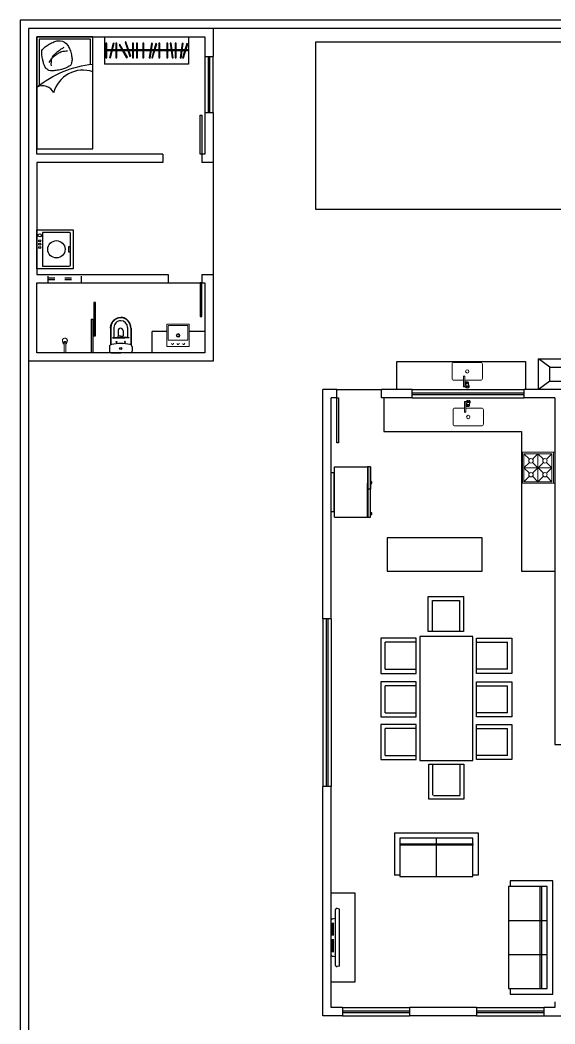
# Model space of a CAD drawing. Header units: millimetres. Extents: x 2474 to 13490, y 3748 to 6960.
# Drawn here: x 2474 to 3430, y 4668 to 6463 of the extents above; entities that cross this region are included whole.
import ezdxf

# ---------------------------------------------------------------- set-up
doc = ezdxf.new("R2010")
doc.units = ezdxf.units.MM
for name, pattern in [('ACAD_ISO03W100', [30, 12, -18]), ('DASHED', [0.75, 0.5, -0.25]), ('DASHSPACE', [30, 12, -18])]:
    doc.linetypes.add(name, pattern=pattern)
for name, color, linetype in [('02', 2, 'Continuous'), ('03', 3, 'Continuous'), ('2', 2, 'Continuous'), ('6', 6, 'Continuous'), ('AMBIENTACAO', 5, 'Continuous'), ('Bancadas', 3, 'Continuous'), ('Block1', 1, 'Continuous'), ('Blocos 1', 1, 'Continuous'), ('Blocos 2', 2, 'Continuous'), ('janela', 2, 'Continuous'), ('Janelas', 2, 'Continuous'), ('Linha de Piso', 1, 'Continuous'), ('Mobilia', 2, 'Continuous'), ('Parede', 5, 'Continuous'), ('Parede Baixa', 3, 'Continuous'), ('Portas', 2, 'Continuous'), ('Projecao de Janela', 1, 'DASHED')]:
    doc.layers.add(name, color=color, linetype=linetype)
doc.layers.add('BANHO', color=2, linetype='Continuous', lineweight=20)
doc.layers.add('COZINHA', color=2, linetype='Continuous', lineweight=20)

# ---------------------------------------------------------------- blocks, each defined once
blk = doc.blocks.new('SF2_Sof1')
for p, q in [((-1.016, 0), (-1.016, -0.762)), ((1.016, 0), (-1.016, 0)), ((1.016, -0.762), (1.016, 0)), ((0.9144, -0.1016), (-0.9144, -0.1016)), ((-0.9144, -0.1016), (-0.9144, -0.7874)), ((-0.3048, -0.7874), (-0.3048, -0.1016)), ((0.3048, -0.7874), (0.3048, -0.1016)), ((0.9144, -0.7874), (0.9144, -0.1016)), ((-0.9144, -0.2032), (0.9144, -0.2032)), ((-0.9144, -0.2286), (0.9144, -0.2286)), ((-1.016, -0.762), (-0.9144, -0.762)), ((-0.9144, -0.7874), (0.9144, -0.7874)), ((0.9144, -0.762), (1.016, -0.762))]:
    blk.add_line(p, q)
blk = doc.blocks.new('sofa 2')
at = {"layer": '02'}
for p, q in [((3492.5, 4749.8), (3492.5, 4673.8)), ((3492.5, 4749.8), (3642.5, 4749.8)), ((3642.5, 4749.8), (3642.5, 4673.8)), ((3632.5, 4739.8), (3502.5, 4739.8)), ((3502.5, 4739.8), (3502.5, 4673.8)), ((3502.5, 4739.8), (3502.5, 4729.8)), ((3502.5, 4729.8), (3632.5, 4729.8)), ((3632.5, 4727.3), (3502.5, 4727.3)), ((3567.5, 4739.8), (3567.5, 4671.3)), ((3632.5, 4673.8), (3632.5, 4739.8)), ((3632.5, 4729.8), (3632.5, 4727.3)), ((3502.5, 4673.8), (3492.5, 4673.8)), ((3502.5, 4673.8), (3502.5, 4671.3)), ((3502.5, 4671.3), (3632.5, 4671.3)), ((3642.5, 4673.8), (3632.5, 4673.8)), ((3632.5, 4671.3), (3632.5, 4673.8))]:
    blk.add_line(p, q, dxfattribs=at)
blk = doc.blocks.new('A$C0D02002B')
for p, q in [((-0.456, 0), (-0.464, -0.039)), ((0.456, 0), (-0.456, 0)), ((0.456, 0), (0.464, -0.039)), ((-0.434, -0.069), (0.43, -0.069)), ((0.276, -0.132), (-0.276, -0.132)), ((-0.228, -0.121), (-0.228, -0.088)), ((-0.216, -0.088), (-0.216, -0.121)), ((-0.204, -0.088), (-0.204, -0.121)), ((-0.192, -0.088), (-0.192, -0.121)), ((-0.18, -0.088), (-0.18, -0.121)), ((-0.168, -0.088), (-0.168, -0.121)), ((-0.156, -0.088), (-0.156, -0.121)), ((-0.144, -0.088), (-0.144, -0.121)), ((-0.132, -0.088), (-0.132, -0.121)), ((-0.12, -0.088), (-0.12, -0.121)), ((-0.108, -0.088), (-0.108, -0.121)), ((-0.096, -0.088), (-0.096, -0.121)), ((-0.084, -0.088), (-0.084, -0.121)), ((-0.072, -0.088), (-0.072, -0.121)), ((-0.06, -0.088), (-0.06, -0.121)), ((-0.048, -0.088), (-0.048, -0.121)), ((-0.036, -0.088), (-0.036, -0.121)), ((0.036, -0.088), (0.036, -0.121)), ((0.048, -0.088), (0.048, -0.121)), ((0.06, -0.088), (0.06, -0.121)), ((0.072, -0.088), (0.072, -0.121)), ((0.084, -0.088), (0.084, -0.121)), ((0.096, -0.088), (0.096, -0.121)), ((0.108, -0.088), (0.108, -0.121)), ((0.12, -0.088), (0.12, -0.121)), ((0.132, -0.088), (0.132, -0.121)), ((0.144, -0.088), (0.144, -0.121)), ((0.156, -0.088), (0.156, -0.121)), ((0.168, -0.088), (0.168, -0.121)), ((0.18, -0.088), (0.18, -0.121)), ((0.192, -0.088), (0.192, -0.121)), ((0.204, -0.088), (0.204, -0.121)), ((0.216, -0.088), (0.216, -0.121)), ((0.228, -0.088), (0.228, -0.121))]:
    blk.add_line(p, q)
for centre, radius, start, end in [((-0.434, -0.039), 0.03, 180, 270), ((-0.419, -0.112), 0.119, 1.6693, 21.0219), ((-0.276, -0.108), 0.024, 180, 270), ((0.276, -0.108), 0.024, 270, 0), ((0.415, -0.107), 0.115, 160.5684, 180.4478), ((0.434, -0.039), 0.03, 270, 0)]:
    blk.add_arc(centre, radius, start, end)
blk = doc.blocks.new('PIA-SPL2')
for p, q in [((7.6, 1.7), (8.3, 1.7)), ((9.6, 2.5), (13.3, 2.5)), ((6.1, -5.5), (6.1, -1.1)), ((7.6, -1.8), (8.3, -1.8)), ((7.6, -4.5), (24.6, -4.5)), ((7.6, -6.5), (24.6, -6.5)), ((9.1, -4.5), (9.1, -2.4)), ((9.6, -2.5), (13.3, -2.5)), ((15, -0.7), (15, -4.5))]:
    blk.add_line(p, q)
for points in [[(18, -4.5), (18, 24, -0.414214), (21, 27), (47, 27, -0.414214), (50, 24), (50, -24, -0.414214), (47, -27), (21, -27, -0.414214), (18, -24), (18, -6.5)], [(9.6, 2.5, 0.133256), (8.9, 2.3, 0.106756), (8.3, 1.8, 0.082828), (7.9, 1, 0.071352), (7.8, 0, 0.071352), (7.9, -1, 0.082828), (8.3, -1.8, 0.106756), (8.9, -2.3, 0.133256), (9.6, -2.5, 0.133256)]]:
    blk.add_lwpolyline(points, format="xyb")
for points in [[(13.3, -2.5, 0.133256), (14, -2.3, 0.106756), (14.6, -1.8, 0.082828), (14.9, -1, 0.071352), (15.1, 0, 0.071352), (14.9, 1, 0.082828), (14.6, 1.8, 0.106756), (14, 2.3, 0.133256), (13.3, 2.5, 0.133256), (12.7, 2.3, 0.106756), (12.1, 1.8, 0.082828), (11.7, 1, 0.071352), (11.5, 0, 0.071352), (11.7, -1, 0.082828), (12.1, -1.8, 0.106756), (12.7, -2.3, 0.133256)], [(14.1, 0.7, 0.133256), (13.9, 0.7, 0.106756), (13.7, 0.5, 0.082828), (13.6, 0.3, 0.071352), (13.5, 0, 0.071352), (13.6, -0.3, 0.082828), (13.7, -0.5, 0.106756), (13.9, -0.7, 0.133256), (14.1, -0.8, 0.133256), (14.3, -0.7, 0.106756), (14.4, -0.5, 0.082828), (14.5, -0.3, 0.071352), (14.6, 0, 0.071352), (14.5, 0.3, 0.082828), (14.4, 0.5, 0.106756), (14.3, 0.7, 0.133256)]]:
    blk.add_lwpolyline(points, format="xyb", close=True)
blk.add_circle((34, 0), 3)
for centre, radius, start, end in [((7.6, 0), 3.5, 45.5847, 244.6231), ((7.6, 0), 1.75, 90, 204.62), ((5.1, -1.1), 1, 0, 24.62), ((7.6, 0), 1.75, 211.0027, 270), ((7.6, -5.5), 1.5, 41.8103, 318.1897), ((7.6, -5.5), 1, 90.0002, 270.0002), ((7.6, 0), 3.5, 295.3769, 314.4153), ((24.6, -5.5), 1.25, 233.1301, 126.8699), ((24.6, -5.5), 1, 270.0001, 90.0001)]:
    blk.add_arc(centre, radius, start, end)
blk = doc.blocks.new('FOG-4-PL')
for p, q in [((0, 27.7), (0, -27.8)), ((0, 27.7), (60, 27.7)), ((2.5, 27.7), (2.5, -27.8)), ((5.4, 25), (15, 15.3)), ((5.4, 25), (55.4, 25)), ((5.4, 25), (5.4, -25)), ((20.7, 15.3), (30.4, 25)), ((30.4, 25), (40, 15.3)), ((30.4, 25), (30.4, -25)), ((45.7, 15.3), (55.4, 25)), ((55.4, 25), (55.4, -25)), ((57.9, 27.7), (57.9, -27.8)), ((58.9, 27.7), (58.9, -27.8)), ((60, 27.7), (60, -27.8)), ((5.4, 0), (15, 9.7)), ((15, -9.7), (5.4, 0)), ((5.4, 0), (55.4, 0)), ((20.7, -9.7), (40, 9.7)), ((20.7, 9.7), (40, -9.7)), ((45.7, 9.7), (55.4, 0)), ((55.4, 0), (45.7, -9.7)), ((5.4, -25), (15, -15.3)), ((30.4, -25), (20.7, -15.3)), ((40, -15.3), (30.4, -25)), ((45.7, -15.3), (55.4, -25)), ((0, -27.8), (60, -27.8)), ((5.4, -25), (55.4, -25))]:
    blk.add_line(p, q)
for centre in [(17.9, 12.5), (42.9, 12.5), (17.9, -12.5), (42.9, -12.5)]:
    blk.add_circle(centre, 4)
blk = doc.blocks.new('geladeira')
at = {"layer": '02'}
for p, q in [((3261.8, 5571.9), (3261.8, 5568.9)), ((3264.4, 5571.9), (3261.8, 5571.9)), ((3261.8, 5568.9), (3262.7, 5568.9)), ((3262.7, 5570.7), (3264.4, 5570.7)), ((3262.7, 5568.9), (3262.7, 5570.7)), ((3264.4, 5576.6), (3264.4, 5516.6)), ((3328.4, 5576.6), (3264.4, 5576.6)), ((3268.4, 5576.6), (3268.4, 5516.6)), ((3269.4, 5576.6), (3269.4, 5516.6)), ((3328.4, 5576.6), (3328.4, 5516.6)), ((3334.4, 5566.6), (3329.4, 5566.6)), ((3329.4, 5566.6), (3329.4, 5496.6)), ((3334.4, 5566.6), (3334.4, 5496.6)), ((3261.8, 5516.6), (3261.8, 5513.6)), ((3264.4, 5516.6), (3261.8, 5516.6)), ((3261.8, 5513.6), (3262.7, 5513.6)), ((3262.7, 5515.4), (3264.4, 5515.4)), ((3262.7, 5513.6), (3262.7, 5515.4)), ((3264.4, 5486.6), (3264.4, 5526.6)), ((3264.4, 5526.6), (3269.4, 5526.6)), ((3264.4, 5516.6), (3264.4, 5486.6)), ((3268.4, 5516.6), (3268.4, 5486.6)), ((3269.4, 5486.6), (3269.4, 5516.6)), ((3328.4, 5516.6), (3328.4, 5486.6)), ((3334.4, 5496.6), (3329.4, 5496.6)), ((3264.4, 5486.6), (3268.4, 5486.6)), ((3268.4, 5486.6), (3269.4, 5486.6)), ((3328.4, 5486.6), (3269.4, 5486.6))]:
    blk.add_line(p, q, dxfattribs=at)
blk = doc.blocks.new('SV2_Lavadeira_T')
for p, q in [((-0.35, 0), (0.35, 0)), ((-0.35, -0.65), (-0.35, 0)), ((0.35, 0), (0.35, -0.65)), ((-0.3, -0.1), (-0.3, -0.58)), ((0.3, -0.1), (-0.3, -0.1)), ((0.3, -0.58), (0.3, -0.1)), ((0.35, -0.65), (-0.35, -0.65)), ((-0.28, -0.6), (0.28, -0.6)), ((-0.05, -0.6), (-0.05, -0.57)), ((-0.05, -0.57), (0.05, -0.57)), ((0.05, -0.57), (0.05, -0.6))]:
    blk.add_line(p, q)
for centre, radius in [((0.033, -0.05), 0.0179), ((0.092, -0.05), 0.0179), ((0.15, -0.05), 0.0179), ((0.25, -0.05), 0.0295), ((0, -0.35), 0.155)]:
    blk.add_circle(centre, radius)
for centre, start, end in [((-0.28, -0.58), 180, 270), ((0.28, -0.58), 270, 0)]:
    blk.add_arc(centre, 0.02, start, end)
blk = doc.blocks.new('CAM2_Solteiro3')
blk.add_lwpolyline([(0, -0.5), (2, -0.5), (2, 0.5), (0, 0.5)], close=True)
blk.add_lwpolyline([(0.492, 0.46), (0.04, 0.46), (0.04, -0.46), (0.868, -0.46)])
for points in [[(0.624, 0.5, 0.435514), (1, -0.2, 0.414214), (0.9, -0.5, -0.14765), (0.487, 0.5)], [(0.601, -0.286, -0.040453), (0.57, -0.327, -0.121269), (0.514, -0.365, -0.020937), (0.461, -0.383, -0.015911), (0.39, -0.4, -0.04249), (0.308, -0.411, -0.020654), (0.246, -0.411, -0.022056), (0.21, -0.382, -0.064376), (0.155, -0.319, -0.03352), (0.107, -0.236, -0.039598), (0.077, -0.161, -0.109626), (0.07, -0.086, -0.257026), (0.154, 0.051, -0.075208), (0.23, 0.091, -0.030275), (0.319, 0.117, -0.036967), (0.394, 0.128, -0.089016), (0.461, 0.121, -0.036988), (0.515, 0.1, -0.030345), (0.558, 0.014, -0.04596), (0.583, -0.06, -0.01901), (0.601, -0.158, -0.025886), (0.608, -0.231, -0.088683), (0.601, -0.287, -0.020726)], [(0.458, -0.278, -0.040593), (0.394, -0.237, -0.055645), (0.354, -0.2, -0.015363), (0.327, -0.165, -0.01263), (0.296, -0.122, -0.082628), (0.264, -0.053, -0.061291), (0.25, 0.047)], [(0.516, -0.239, -0.103492), (0.388, -0.23, -0.14369), (0.309, -0.18, -0.007817), (0.27, -0.136, -0.010698), (0.244, -0.102, -0.020146), (0.216, -0.063, -0.015912), (0.185, -0.011)]]:
    blk.add_lwpolyline(points, format="xyb")
blk = doc.blocks.new('CP707_p')
at = {"layer": '2'}
for p, q in [((-0.172, 0), (0, 0)), ((0.172, 0), (0, 0)), ((-0.183, -0.438), (-0.183, -0.143)), ((-0.178, -0.438), (-0.178, -0.146)), ((0.178, -0.438), (0.178, -0.146)), ((0.183, -0.438), (0.183, -0.143)), ((-0.148, -0.267), (0, -0.267)), ((-0.123, -0.451), (-0.123, -0.274)), ((-0.123, -0.274), (0, -0.274)), ((0.147, -0.267), (0, -0.267)), ((0.123, -0.274), (0, -0.274)), ((0.123, -0.451), (0.123, -0.274))]:
    blk.add_line(p, q, dxfattribs=at)
at = {"layer": '2', "ltscale": 0.386142}
for p, q in [((-0.202, -0.107), (-0.202, -0.029)), ((0.202, -0.107), (0.202, -0.029))]:
    blk.add_line(p, q, dxfattribs=at)
at = {"layer": '2', "ltscale": 0.129329}
for p, q in [((-0.123, -0.274), (-0.148, -0.267)), ((0.123, -0.274), (0.147, -0.267))]:
    blk.add_line(p, q, dxfattribs=at)
at = {"layer": '2', "ltscale": 0.37039}
blk.add_line((0, -0.267), (-0.074, -0.267), dxfattribs=at)
at = {"layer": '2', "ltscale": 0.120096}
blk.add_line((-0.044, -0.274), (-0.039, -0.298), dxfattribs=at)
at = {"layer": '2', "ltscale": 0.476335}
for p, q in [((-0.04, -0.396), (-0.04, -0.3)), ((0.049, -0.396), (0.049, -0.3))]:
    blk.add_line(p, q, dxfattribs=at)
at = {"layer": '2', "ltscale": 0.203675}
for q in [(-0.036, -0.296), (0.045, -0.296)]:
    blk.add_line((0.004, -0.296), q, dxfattribs=at)
at = {"layer": '2', "ltscale": 0.120095}
blk.add_line((0.053, -0.274), (0.048, -0.298), dxfattribs=at)
at = {"layer": '2'}
for points in [[(-0.075, -0.185), (-0.077, -0.186), (-0.078, -0.186), (-0.08, -0.187), (-0.081, -0.188), (-0.081, -0.189), (-0.082, -0.19), (-0.082, -0.191), (-0.082, -0.192), (-0.082, -0.193)], [(-0.082, -0.193), (-0.082, -0.195), (-0.082, -0.197), (-0.081, -0.198), (-0.08, -0.199), (-0.08, -0.2), (-0.079, -0.2), (-0.078, -0.201), (-0.077, -0.201), (-0.076, -0.201), (-0.075, -0.201)], [(-0.068, -0.193), (-0.068, -0.192), (-0.068, -0.19), (-0.069, -0.188), (-0.07, -0.188), (-0.07, -0.187), (-0.071, -0.187), (-0.072, -0.186), (-0.073, -0.186), (-0.074, -0.186), (-0.075, -0.185)], [(-0.075, -0.201), (-0.073, -0.201), (-0.072, -0.2), (-0.07, -0.2), (-0.069, -0.198), (-0.069, -0.198), (-0.068, -0.197), (-0.068, -0.196), (-0.068, -0.195), (-0.068, -0.193)], [(0.068, -0.193), (0.068, -0.192), (0.068, -0.19), (0.069, -0.188), (0.07, -0.188), (0.07, -0.187), (0.071, -0.187), (0.072, -0.186), (0.073, -0.186), (0.074, -0.186), (0.075, -0.185)], [(0.075, -0.201), (0.073, -0.201), (0.072, -0.2), (0.07, -0.2), (0.069, -0.198), (0.069, -0.198), (0.068, -0.197), (0.068, -0.196), (0.068, -0.195), (0.068, -0.193)], [(0.075, -0.185), (0.077, -0.186), (0.078, -0.186), (0.08, -0.187), (0.081, -0.188), (0.081, -0.189), (0.082, -0.19), (0.082, -0.191), (0.082, -0.192), (0.082, -0.193)], [(0.082, -0.193), (0.082, -0.195), (0.082, -0.197), (0.081, -0.198), (0.08, -0.199), (0.08, -0.2), (0.079, -0.2), (0.078, -0.201), (0.077, -0.201), (0.076, -0.201), (0.075, -0.201)], [(-0.183, -0.438), (-0.182, -0.447), (-0.182, -0.456), (-0.181, -0.465), (-0.179, -0.474), (-0.178, -0.483), (-0.175, -0.492), (-0.173, -0.5), (-0.17, -0.509), (-0.168, -0.513), (-0.167, -0.517), (-0.165, -0.521), (-0.163, -0.526), (-0.161, -0.53), (-0.159, -0.534), (-0.157, -0.537), (-0.155, -0.541), (-0.152, -0.545), (-0.15, -0.549), (-0.148, -0.552), (-0.145, -0.556), (-0.142, -0.56), (-0.14, -0.563), (-0.137, -0.567), (-0.134, -0.57), (-0.129, -0.575)], [(-0.178, -0.438), (-0.177, -0.447), (-0.177, -0.456), (-0.176, -0.465), (-0.174, -0.474), (-0.173, -0.482), (-0.17, -0.491), (-0.168, -0.5), (-0.166, -0.504), (-0.165, -0.508), (-0.163, -0.512), (-0.162, -0.516), (-0.16, -0.52), (-0.158, -0.524), (-0.156, -0.528), (-0.154, -0.532), (-0.152, -0.536), (-0.15, -0.54), (-0.147, -0.544), (-0.145, -0.547), (-0.143, -0.551), (-0.14, -0.554), (-0.137, -0.558), (-0.135, -0.561), (-0.132, -0.565), (-0.129, -0.568), (-0.125, -0.572)], [(0.125, -0.572), (0.131, -0.566), (0.137, -0.559), (0.142, -0.552), (0.147, -0.545), (0.151, -0.537), (0.155, -0.53), (0.159, -0.522), (0.163, -0.514), (0.166, -0.505), (0.169, -0.497), (0.17, -0.493), (0.171, -0.488), (0.172, -0.484), (0.173, -0.48), (0.174, -0.475), (0.175, -0.471), (0.176, -0.466), (0.176, -0.462), (0.177, -0.457), (0.177, -0.453), (0.177, -0.448), (0.177, -0.444), (0.178, -0.438)], [(0.183, -0.438), (0.182, -0.447), (0.182, -0.456), (0.181, -0.465), (0.179, -0.474), (0.178, -0.483), (0.175, -0.492), (0.173, -0.5), (0.17, -0.509), (0.168, -0.513), (0.167, -0.517), (0.165, -0.521), (0.163, -0.526), (0.161, -0.53), (0.159, -0.534), (0.157, -0.537), (0.155, -0.541), (0.152, -0.545), (0.15, -0.549), (0.147, -0.552), (0.145, -0.556), (0.142, -0.56), (0.14, -0.563), (0.137, -0.567), (0.134, -0.57), (0.129, -0.575)], [(-0.129, -0.575), (-0.123, -0.582), (-0.117, -0.587), (-0.11, -0.593), (-0.103, -0.598), (-0.096, -0.603), (-0.089, -0.608), (-0.082, -0.612), (-0.078, -0.614), (-0.074, -0.616), (-0.07, -0.617), (-0.067, -0.619), (-0.063, -0.621), (-0.059, -0.622), (-0.055, -0.623), (-0.051, -0.625), (-0.047, -0.626), (-0.043, -0.627), (-0.039, -0.628), (-0.035, -0.629), (-0.031, -0.63), (-0.027, -0.63), (-0.022, -0.631), (-0.018, -0.631), (-0.014, -0.632), (-0.01, -0.632), (-0.006, -0.632), (-0.002, -0.632), (0, -0.632)], [(-0.125, -0.572), (-0.119, -0.578), (-0.113, -0.584), (-0.107, -0.589), (-0.1, -0.594), (-0.093, -0.599), (-0.086, -0.604), (-0.079, -0.608), (-0.075, -0.61), (-0.071, -0.611), (-0.068, -0.613), (-0.064, -0.615), (-0.06, -0.616), (-0.056, -0.618), (-0.052, -0.619), (-0.048, -0.62), (-0.044, -0.621), (-0.04, -0.622), (-0.036, -0.623), (-0.032, -0.624), (-0.028, -0.625), (-0.024, -0.626), (-0.02, -0.626), (-0.016, -0.627), (-0.012, -0.627), (-0.008, -0.627), (0, -0.627)], [(0, -0.627), (0.008, -0.627), (0.016, -0.627), (0.024, -0.626), (0.032, -0.624), (0.04, -0.622), (0.048, -0.62), (0.056, -0.618), (0.064, -0.615), (0.071, -0.611), (0.079, -0.608), (0.086, -0.604), (0.09, -0.601), (0.093, -0.599), (0.097, -0.597), (0.1, -0.594), (0.104, -0.592), (0.107, -0.589), (0.11, -0.587), (0.113, -0.584), (0.116, -0.581), (0.12, -0.578), (0.125, -0.572)], [(0.129, -0.575), (0.123, -0.582), (0.117, -0.587), (0.11, -0.593), (0.103, -0.598), (0.096, -0.603), (0.089, -0.608), (0.082, -0.612), (0.078, -0.614), (0.074, -0.616), (0.07, -0.617), (0.067, -0.619), (0.063, -0.621), (0.059, -0.622), (0.055, -0.623), (0.051, -0.625), (0.047, -0.626), (0.043, -0.627), (0.039, -0.628), (0.035, -0.629), (0.031, -0.63), (0.027, -0.63), (0.022, -0.631), (0.018, -0.631), (0.014, -0.632), (0.01, -0.632), (0.006, -0.632), (0.002, -0.632), (0, -0.632)]]:
    blk.add_lwpolyline(points, dxfattribs=at)
for radius in [0.0205, 0.0155]:
    blk.add_circle((0, -0.076), radius, dxfattribs=at)
for centre, radius, start, end in [((-0.173, -0.03), 0.0297, 88.1732, 179.3223), ((0.173, -0.03), 0.0297, 0.6777, 91.8268), ((-0.159, -0.106), 0.0438, 180.507, 260.9856), ((0, 0.831), 0.995, 260.4248, 270.0011), ((0, 0.831), 0.995, 269.9988, 279.5752), ((0.159, -0.106), 0.0438, 279.0144, 359.493), ((-0.036, -0.3), 0.004, 90, 180), ((0.045, -0.3), 0.004, 0, 90), ((0, -0.451), 0.122, 180, 270), ((0.005, -0.392), 0.045, 184.4497, 269.835), ((0, -0.451), 0.122, 270, 0), ((0.004, -0.392), 0.045, 270.165, 355.5503)]:
    blk.add_arc(centre, radius, start, end, dxfattribs=at)
blk = doc.blocks.new('A$C29B65A74')
for p, q in [((-40, -39.6), (-40, 39.6)), ((-40, 39.6), (-40, -39.6)), ((-40, -39.6), (-40, 39.6)), ((-39.7, 40), (39.6, 40)), ((39.6, 40), (-39.7, 40)), ((-39.7, 40), (39.6, 40)), ((40, 39.6), (40, -39.6)), ((40, -39.6), (40, 39.6)), ((40, 39.6), (40, -39.6)), ((-35.1, 16.4), (-35.1, -34)), ((-34.1, 17.4), (34.1, 17.4)), ((35.1, 16.4), (35, -34.1)), ((34.1, -35), (-34, -35)), ((-34, -35), (34, -35)), ((-34, -35), (34, -35)), ((34, -35), (-34, -35)), ((39.6, -40), (-39.7, -40)), ((-39.7, -40), (39.6, -40)), ((39.6, -40), (-39.7, -40))]:
    blk.add_line(p, q)
blk.add_lwpolyline([(-34, -35), (-34.3, -35), (-34.4, -34.9), (-34.5, -34.8), (-34.7, -34.7), (-34.9, -34.5), (-34.9, -34.4), (-35, -34.2), (-35, -34)])
at = {"linetype": 'DASHSPACE'}
for centre in [(-20, 28.7), (0, 28.7), (20, 28.7)]:
    blk.add_circle(centre, 3.5, dxfattribs=at)
for radius in [6.5, 4.45]:
    blk.add_circle((0, 0), radius)
for centre, radius, start, end in [((-39.7, 39.6), 0.356, 90, 180), ((-39.7, 39.6), 0.356, 90, 180), ((-39.7, 39.6), 0.356, 90, 180), ((39.6, 39.6), 0.356, 0, 90), ((39.6, 39.6), 0.356, 0, 90), ((39.6, 39.6), 0.356, 0, 90), ((-34.1, 16.4), 1, 90, 180.0711), ((34.1, 16.4), 1, 359.9243, 90), ((-34, -34), 0.999, 179.9645, 270.0355), ((-34, -34), 0.999, 179.9645, 270.0355), ((34.1, -34.1), 0.89, 270, 359.9243), ((-39.7, -39.6), 0.356, 180, 270), ((-39.7, -39.6), 0.356, 180, 270), ((-39.7, -39.6), 0.356, 180, 270), ((39.6, -39.6), 0.356, 270, 0), ((39.6, -39.6), 0.356, 270, 0), ((39.6, -39.6), 0.356, 270, 0)]:
    blk.add_arc(centre, radius, start, end)
blk = doc.blocks.new('CH-D-PL')
for p, q in [((15.3, 1.5), (17, 1.5)), ((15.3, -1.5), (17, -1.5))]:
    blk.add_line(p, q)
blk.add_lwpolyline([(25.7, 1.7, 0.093737), (24.8, 3.2, 0.102376), (23.5, 4.2, 0.109452), (22, 4.5, 0.085068), (20.8, 4.3), (16.8, 2.9, 0.030468), (16.6, 2.8, 0.104065), (15.7, 2.1, 0.061293), (15.3, 1.5), (0, 1.5), (0, -1.5), (15.3, -1.5, 0.061293), (15.7, -2.1, 0.104065), (16.6, -2.8, 0.030468), (16.8, -2.9), (20.8, -4.3, 0.085068), (22, -4.5, 0.109452), (23.5, -4.2, 0.102376), (24.8, -3.2, 0.093737), (25.7, -1.7, 0.088426), (26, 0, 0.088426)], format="xyb", close=True)
blk.add_lwpolyline([(16.6, -2.8, 0.115836), (17.5, -3, 0.115836), (18.4, -2.8, 0.104065), (19.3, -2.1, 0.09084), (19.8, -1.2, 0.083285), (20, 0, 0.083285), (19.8, 1.2, 0.09084), (19.3, 2.1, 0.104065), (18.4, 2.8, 0.115836), (17.5, 3, 0.115836), (16.6, 2.8)], format="xyb")
blk.add_arc((16, 0), 1.79, 303.2251, 56.7749)
blk = doc.blocks.new('Jantar8lugaresP3')
at = {"layer": 'AMBIENTACAO', "color": 2}
for p, q in [((-0.937, 0.522), (-0.937, 1.052)), ((-0.477, 1.052), (-0.937, 1.052)), ((-0.477, 1.052), (-0.477, 0.522)), ((0.268, 1.052), (-0.192, 1.052)), ((-0.192, 0.522), (-0.192, 1.052)), ((0.268, 1.052), (0.268, 0.522)), ((0.536, 0.522), (0.536, 1.052)), ((0.996, 1.052), (0.536, 1.052)), ((0.996, 1.052), (0.996, 0.522)), ((-1.65, 0.227), (-1.12, 0.227)), ((-1.65, -0.233), (-1.65, 0.227)), ((1.146, 0.234), (1.676, 0.234)), ((1.681, -0.217), (1.681, 0.243)), ((-1.12, -0.233), (-1.65, -0.233)), ((1.676, -0.226), (1.146, -0.226)), ((-0.937, -0.512), (-0.937, -1.042)), ((-0.477, -1.042), (-0.477, -0.512)), ((-0.192, -0.512), (-0.192, -1.042)), ((0.268, -1.042), (0.268, -0.512)), ((0.536, -0.512), (0.536, -1.042)), ((0.996, -1.042), (0.996, -0.512)), ((-0.477, -1.042), (-0.937, -1.042)), ((0.268, -1.042), (-0.192, -1.042)), ((0.996, -1.042), (0.536, -1.042))]:
    blk.add_line(p, q, dxfattribs=at)
for points in [[(-1.007, 1.122), (-0.407, 1.122), (-0.407, 0.522), (-1.007, 0.522)], [(-0.262, 1.122), (0.338, 1.122), (0.338, 0.522), (-0.262, 0.522)], [(0.466, 1.122), (1.066, 1.122), (1.066, 0.522), (0.466, 0.522)], [(-1.036, -0.446), (1.08, -0.446), (1.08, 0.457), (-1.036, 0.457)], [(-1.72, -0.303), (-1.72, 0.297), (-1.12, 0.297), (-1.12, -0.303)], [(1.746, 0.304), (1.746, -0.296), (1.146, -0.296), (1.146, 0.304)], [(-1.007, -1.112), (-0.407, -1.112), (-0.407, -0.512), (-1.007, -0.512)], [(-0.262, -1.112), (0.338, -1.112), (0.338, -0.512), (-0.262, -0.512)], [(0.466, -1.112), (1.066, -1.112), (1.066, -0.512), (0.466, -0.512)]]:
    blk.add_lwpolyline(points, close=True, dxfattribs=at)
blk = doc.blocks.new('guarda-roupa')
at = {"layer": '02'}
for p, q in [((3503.5, 5488.7), (3503.5, 5548.7)), ((3503.5, 5548.7), (3688.5, 5548.7)), ((3688.5, 5488.7), (3688.5, 5548.7)), ((3688.5, 5488.7), (3503.5, 5488.7))]:
    blk.add_line(p, q, dxfattribs=at)
at = {"layer": 'Block1'}
for p, q in [((3503.5, 5519.8), (3509.7, 5519.8)), ((3503.5, 5517.5), (3509, 5517.5)), ((3511.4, 5517.5), (3516.9, 5517.5)), ((3512, 5519.8), (3517.2, 5519.8)), ((3519.1, 5517.5), (3530.2, 5517.5)), ((3519.5, 5519.8), (3530.2, 5519.8)), ((3532.5, 5519.8), (3539.3, 5519.8)), ((3532.5, 5517.5), (3539.6, 5517.5)), ((3541.6, 5519.8), (3548.6, 5519.8)), ((3541.9, 5517.5), (3548.6, 5517.5)), ((3550.8, 5519.8), (3566.7, 5519.8)), ((3550.8, 5517.5), (3566.7, 5517.5)), ((3568.9, 5519.8), (3577.8, 5519.8)), ((3568.9, 5517.5), (3577.1, 5517.5)), ((3579.4, 5517.5), (3585, 5517.5)), ((3580.1, 5519.8), (3585.3, 5519.8)), ((3587.2, 5517.5), (3601.6, 5517.5)), ((3587.6, 5519.8), (3601.6, 5519.8)), ((3603.8, 5519.8), (3616.1, 5519.8)), ((3603.8, 5517.5), (3616.1, 5517.5)), ((3618.3, 5519.8), (3624.9, 5519.8)), ((3618.3, 5517.5), (3624.9, 5517.5)), ((3627.1, 5519.8), (3634.6, 5519.8)), ((3627.1, 5517.5), (3635.3, 5517.5)), ((3636.9, 5519.8), (3646.2, 5519.8)), ((3637.7, 5517.5), (3647.5, 5517.5)), ((3648.8, 5519.8), (3661, 5519.8)), ((3650.1, 5517.5), (3661, 5517.5)), ((3663.3, 5519.8), (3671.7, 5519.8)), ((3663.3, 5517.5), (3671.1, 5517.5)), ((3673.4, 5517.5), (3683.6, 5517.5)), ((3673.4, 5517.5), (3683.6, 5517.5)), ((3674, 5519.8), (3683.6, 5519.8)), ((3674, 5519.8), (3683.6, 5519.8)), ((3685.8, 5519.8), (3688.5, 5519.8)), ((3685.8, 5519.8), (3688.5, 5519.8)), ((3685.8, 5517.5), (3688.5, 5517.5)), ((3685.8, 5517.5), (3688.5, 5517.5))]:
    blk.add_line(p, q, dxfattribs=at)
for points in [[(3516.5, 5534.6), (3514.3, 5535.2), (3504.9, 5503.8), (3507, 5503.2)], [(3521.7, 5535.1), (3519.5, 5535.5), (3514.7, 5503), (3516.9, 5502.7)], [(3532.5, 5535.3), (3530.2, 5535.3), (3530.2, 5502.5), (3532.5, 5502.5)], [(3539.4, 5535.2), (3537.2, 5534.8), (3541.8, 5502.4), (3544, 5502.7)], [(3550.8, 5535.3), (3548.6, 5535.3), (3548.6, 5502.5), (3550.8, 5502.5)], [(3568.9, 5535.3), (3566.7, 5535.3), (3566.7, 5502.5), (3568.9, 5502.5)], [(3584.5, 5534.6), (3582.4, 5535.2), (3573, 5503.8), (3575.1, 5503.2)], [(3589.8, 5535.1), (3587.6, 5535.5), (3582.8, 5503), (3585, 5502.7)], [(3603.8, 5535.3), (3601.6, 5535.3), (3601.6, 5502.5), (3603.8, 5502.5)], [(3618.3, 5535.3), (3616.1, 5535.3), (3616.1, 5502.5), (3618.3, 5502.5)], [(3627.1, 5535.3), (3624.9, 5535.3), (3624.9, 5502.5), (3627.1, 5502.5)], [(3633, 5531.7), (3630.8, 5531), (3641.2, 5499.9), (3643.3, 5500.6)], [(3640, 5534.9), (3638.1, 5533.7), (3654.6, 5505.4), (3656.5, 5506.5)], [(3663.3, 5535.3), (3661, 5535.3), (3661, 5502.5), (3663.3, 5502.5)], [(3677.6, 5534.3), (3675.4, 5534.8), (3667.5, 5503), (3669.6, 5502.4)], [(3685.8, 5535.3), (3683.6, 5535.3), (3683.6, 5502.5), (3685.8, 5502.5)]]:
    blk.add_lwpolyline(points, close=True, dxfattribs=at)

msp = doc.modelspace()

# ---------------------------------------------------------------- linework, layer by layer
at = {"layer": '02'}
for p, q in [((2609.1, 5958.3), (2606.1, 5958.3)), ((3030.4, 4902.4), (3072.4, 4902.4)), ((3072.4, 4902.4), (3072.4, 4742.4)), ((3072.4, 4742.4), (3030.4, 4742.4))]:
    msp.add_line(p, q, dxfattribs=at)
at = {"layer": '03'}
for p, q in [((3421.3, 5842.4), (3401.3, 5857.4)), ((3421.3, 5817.4), (3401.3, 5802.4)), ((3421.3, 5817.4), (3456.3, 5817.4)), ((3124.4, 5787.4), (3124.4, 5727.4)), ((3124.4, 5727.4), (3370.4, 5727.4)), ((3370.4, 5727.4), (3370.4, 5477.4)), ((3300.4, 5537.4), (3130.4, 5537.4)), ((3130.4, 5537.4), (3130.4, 5477.4)), ((3300.4, 5477.4), (3300.4, 5537.4)), ((3130.4, 5477.4), (3300.4, 5477.4)), ((3370.4, 5477.4), (3430.4, 5477.4))]:
    msp.add_line(p, q, dxfattribs=at)
at = {"layer": '6'}
for p, q in [((4304.1, 6463.3), (2474.1, 6463.3)), ((2474.1, 6463.3), (2474.1, 4033.3)), ((4289.1, 6448.3), (2489.1, 6448.3)), ((2489.1, 6448.3), (2489.1, 4048.3))]:
    msp.add_line(p, q, dxfattribs=at)
at = {"layer": 'Bancadas'}
for p, q in [((2606.1, 5958.3), (2606.1, 5928.3)), ((2609.1, 5898.3), (2609.1, 5958.3)), ((2601.1, 5928.3), (2601.1, 5868.3)), ((2601.1, 5928.3), (2604.1, 5928.3)), ((2604.1, 5928.3), (2604.1, 5868.3)), ((2606.1, 5928.3), (2606.1, 5898.3)), ((2606.1, 5898.3), (2609.1, 5898.3)), ((2736.6, 5906.3), (2710.1, 5906.3)), ((2710.1, 5868.3), (2710.1, 5906.3)), ((2804.1, 5906.3), (2776.6, 5906.3))]:
    msp.add_line(p, q, dxfattribs=at)
at = {"layer": 'janela'}
for p, q in [((2804.1, 6398.3), (2804.1, 6298.3)), ((2810.1, 6398.3), (2810.1, 6298.3)), ((2813.1, 6298.3), (2813.1, 6398.3)), ((2819.1, 6298.3), (2819.1, 6398.3))]:
    msp.add_line(p, q, dxfattribs=at)
at = {"layer": 'Janelas'}
for p, q in [((3175.4, 5802.4), (3375.4, 5802.4)), ((3175.4, 5796.4), (3375.4, 5796.4)), ((3175.4, 5793.4), (3375.4, 5793.4)), ((3175.4, 5787.4), (3375.4, 5787.4)), ((3015.4, 5392.4), (3015.4, 5092.4)), ((3021.4, 5392.4), (3021.4, 5092.4)), ((3024.4, 5392.4), (3024.4, 5092.4)), ((3030.4, 5392.4), (3030.4, 5092.4)), ((3050.4, 4697.4), (3170.4, 4697.4)), ((3050.4, 4691.4), (3170.4, 4691.4)), ((3050.4, 4688.4), (3170.4, 4688.4)), ((3290.4, 4697.4), (3410.4, 4697.4)), ((3290.4, 4691.4), (3410.4, 4691.4)), ((3290.4, 4688.4), (3410.4, 4688.4)), ((3050.4, 4682.4), (3170.4, 4682.4)), ((3290.4, 4682.4), (3410.4, 4682.4))]:
    msp.add_line(p, q, dxfattribs=at)
at = {"layer": 'Linha de Piso'}
for p, q in [((2819.1, 6208.3), (2819.1, 6008.3)), ((2739.1, 5993.3), (2799.1, 5993.3)), ((3040.4, 5802.4), (3120.4, 5802.4))]:
    msp.add_line(p, q, dxfattribs=at)
at = {"layer": 'Parede'}
for p, q in [((2819.1, 6448.3), (2819.1, 6398.3)), ((2504.1, 6433.3), (2804.1, 6433.3)), ((2504.1, 6223.3), (2504.1, 6433.3)), ((2804.1, 6433.3), (2804.1, 6398.3)), ((3002.6, 6424.3), (3702.6, 6424.3)), ((3002.6, 6124.3), (3002.6, 6424.3)), ((2804.1, 6398.3), (2819.1, 6398.3)), ((2804.1, 6298.3), (2819.1, 6298.3)), ((2804.1, 6298.3), (2804.1, 6223.3)), ((2819.1, 6298.3), (2819.1, 6208.3)), ((2729.1, 6223.3), (2504.1, 6223.3)), ((2729.1, 6223.3), (2729.1, 6208.3)), ((2804.1, 6223.3), (2799.1, 6223.3)), ((2799.1, 6223.3), (2799.1, 6208.3)), ((2504.1, 6208.3), (2504.1, 6008.3)), ((2729.1, 6208.3), (2504.1, 6208.3)), ((2819.1, 6208.3), (2799.1, 6208.3)), ((3702.6, 6124.3), (3002.6, 6124.3)), ((2504.1, 6008.3), (2739.1, 6008.3)), ((2739.1, 6008.3), (2739.1, 5993.3)), ((2799.1, 6008.3), (2799.1, 5993.3)), ((2799.1, 6008.3), (2819.1, 6008.3)), ((2819.1, 6008.3), (2819.1, 5853.3)), ((2504.1, 5993.3), (2739.1, 5993.3)), ((2504.1, 5868.3), (2504.1, 5993.3)), ((2799.1, 5993.3), (2804.1, 5993.3)), ((2804.1, 5993.3), (2804.1, 5868.3)), ((2819.1, 5853.3), (2489.1, 5853.3)), ((2804.1, 5868.3), (2504.1, 5868.3)), ((3040.4, 5802.4), (3015.4, 5802.4)), ((3015.4, 5392.4), (3015.4, 5802.4)), ((3040.4, 5787.4), (3040.4, 5802.4)), ((3175.4, 5802.4), (3120.4, 5802.4)), ((3120.4, 5787.4), (3120.4, 5802.4)), ((3175.4, 5787.4), (3175.4, 5802.4)), ((3515.4, 5802.4), (3375.4, 5802.4)), ((3375.4, 5787.4), (3375.4, 5802.4)), ((3030.4, 5392.4), (3030.4, 5787.4)), ((3040.4, 5787.4), (3030.4, 5787.4)), ((3175.4, 5787.4), (3120.4, 5787.4)), ((3430.4, 5787.4), (3375.4, 5787.4)), ((3430.4, 5787.4), (3430.4, 5167.4)), ((3030.4, 5392.4), (3015.4, 5392.4)), ((3430.4, 5167.4), (3445.4, 5167.4)), ((3015.4, 4682.4), (3015.4, 5092.4)), ((3030.4, 5092.4), (3015.4, 5092.4)), ((3030.4, 4697.4), (3030.4, 5092.4)), ((3430.4, 4707.4), (3430.4, 4697.4)), ((3050.4, 4697.4), (3030.4, 4697.4)), ((3050.4, 4697.4), (3050.4, 4682.4)), ((3290.4, 4697.4), (3170.4, 4697.4)), ((3170.4, 4697.4), (3170.4, 4682.4)), ((3290.4, 4697.4), (3290.4, 4682.4)), ((3430.4, 4697.4), (3410.4, 4697.4)), ((3410.4, 4697.4), (3410.4, 4682.4)), ((3050.4, 4682.4), (3015.4, 4682.4)), ((3290.4, 4682.4), (3170.4, 4682.4)), ((3410.4, 4682.4), (3445.4, 4682.4))]:
    msp.add_line(p, q, dxfattribs=at)
at = {"layer": 'Parede Baixa'}
for p, q in [((3401.3, 5802.4), (3401.3, 5857.4)), ((3401.3, 5857.4), (3476.3, 5857.4)), ((3147.9, 5802.4), (3147.9, 5852.4)), ((3147.9, 5852.4), (3377.9, 5852.4)), ((3377.9, 5852.4), (3377.9, 5802.4)), ((3421.3, 5842.4), (3456.3, 5842.4)), ((3421.3, 5817.4), (3421.3, 5842.4))]:
    msp.add_line(p, q, dxfattribs=at)
at = {"layer": 'Portas'}
for points in [[(2799.1, 6223.3), (2796.1, 6223.3), (2796.1, 6293.3), (2799.1, 6293.3)], [(2799.1, 5993.3), (2796.1, 5993.3), (2796.1, 5933.3), (2799.1, 5933.3)], [(3040.4, 5787.4), (3043.4, 5787.4), (3043.4, 5707.4), (3040.4, 5707.4)]]:
    msp.add_lwpolyline(points, close=True, dxfattribs=at)
at = {"layer": 'Projecao de Janela', "linetype": 'ACAD_ISO03W100'}
for p, q in [((2524.1, 5993.3), (2524.1, 6008.3)), ((2524.1, 6002.3), (2584.1, 6002.3)), ((2524.1, 5999.3), (2584.1, 5999.3)), ((2584.1, 5993.3), (2584.1, 6008.3))]:
    msp.add_line(p, q, dxfattribs=at)

# ---------------------------------------------------------------- block references
at = {"layer": '02'}
for name, p, xscale, yscale, zscale, rotation in [('guarda-roupa', (5615.7, 10883.6), 0.8108108793927494, 0.8108108793927494, 0.8108108793927494, 179.9999999999992), ('SV2_Lavadeira_T', (2504.1, 6053.3), 100, 100, 100, 89.99999999999999), ('SF2_Sof1', (3426.4, 4822.4), 100, 100, 100, 270)]:
    msp.add_blockref(name, p, dxfattribs=dict(at, xscale=xscale, yscale=yscale, zscale=zscale, rotation=rotation))
at = {"layer": '02', "rotation": 180}
msp.add_blockref('geladeira', (6364.8, 11151), dxfattribs=at)
at = {"layer": '02'}
msp.add_blockref('sofa 2', (-349.2, 260), dxfattribs=at)
at = {"layer": 'BANHO', "xscale": -0.5, "yscale": 0.5, "zscale": 0.5, "rotation": 180}
msp.add_blockref('A$C29B65A74', (2756.6, 5899.3), dxfattribs=at)
at = {"layer": 'BANHO', "rotation": 90.00000000000001}
msp.add_blockref('CH-D-PL', (2554.1, 5868.3), dxfattribs=at)
at = {"layer": 'Blocos 1', "linetype": 'Continuous', "ltscale": 0.01, "xscale": 111.8421052608945, "yscale": 111.8421052608945, "zscale": 111.8421052608945, "rotation": 270}
msp.add_blockref('A$C0D02002B', (3045.1, 4822.4), dxfattribs=at)
at = {"layer": 'Blocos 2', "rotation": 270}
for name, p, xscale, yscale, zscale in [('CAM2_Solteiro3', (2554.1, 6433.3), 100, 100, 100), ('Jantar8lugaresP3', (3235.7, 5252.3), 104.6591907161681, 104.6591907161681, 104.6591907161681)]:
    msp.add_blockref(name, p, dxfattribs=dict(at, xscale=xscale, yscale=yscale, zscale=zscale))
at = {"layer": 'COZINHA', "xscale": -1, "rotation": 270}
msp.add_blockref('PIA-SPL2', (3273.6, 5801), dxfattribs=at)
at = {"layer": 'COZINHA'}
for name, p, rotation in [('PIA-SPL2', (3275.4, 5787.4), 270), ('FOG-4-PL', (3430.4, 5662.6), 180)]:
    msp.add_blockref(name, p, dxfattribs=dict(at, rotation=rotation))
at = {"layer": 'Mobilia', "xscale": 100, "yscale": 100, "zscale": 100, "rotation": 180}
msp.add_blockref('CP707_p', (2654.1, 5868.3), dxfattribs=at)

doc.saveas('drawing.dxf')
